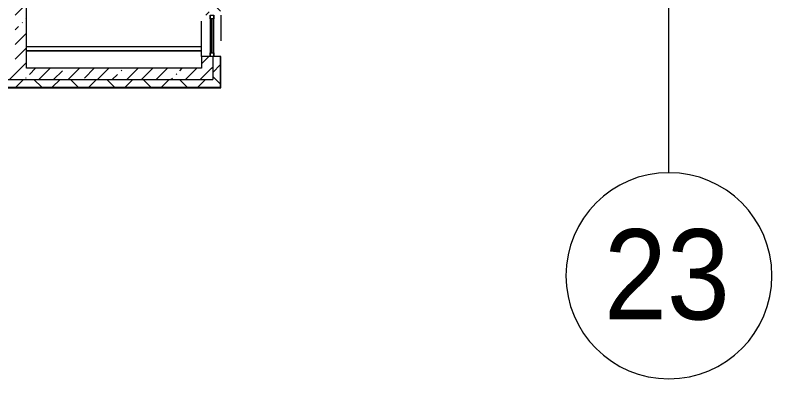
# Model space of a CAD drawing. Header units: millimetres. Extents: x -3902 to 188078, y -8553 to 29000.
# Drawn here: x 132928 to 147628, y -5906 to 1150 of the extents above; entities that cross this region are included whole.
import ezdxf

# ---------------------------------------------------------------- set-up
doc = ezdxf.new("R2010")
doc.units = ezdxf.units.MM
doc.linetypes.add('200_ШТРИХ__ш1_п0_6_', pattern=[800, 500, -300])
for name, color, linetype, lineweight in [('A-DETL-MBND-1', 7, '200_ШТРИХ__ш1_п0_6_', 9), ('A-GLAZ-2', 7, 'Continuous', 5), ('A-WALL', 7, 'Continuous', 9), ('A-WALL-3', 7, 'Continuous', 5), ('I-WALL-3', 7, 'Continuous', 5), ('Оси', 7, 'Continuous', 9), ('Оси-1', 7, 'Continuous', 20)]:
    doc.layers.add(name, color=color, linetype=linetype, lineweight=lineweight)
doc.styles.add('Arial_1', font='arial.ttf', dxfattribs={"width": 0.9, "height": 1750})
pattern_1 = [(45, (61067.9, 0), (-353.5534, 353.5534), []), (135, (61067.9, 0), (-353.5534, -353.5534), [])]
pattern_2 = [(45, (61067.9, 0), (-285.1231, 285.1231), []), (45, (61353, 0), (-285.1231, 285.1231), [504.031, -100.806, 16.764, -84.042])]

# ---------------------------------------------------------------- blocks, each defined once
blk = doc.blocks.new('120_Окно_СКБ_1Ст - 120_Окно_СКБ_1Ст 800х2500 EI30-23532001-3_10_1_птичка')
at = {"layer": 'A-GLAZ-2'}
for p, q in [((-400, -127), (-400, -57)), ((-400, -57), (-330, -57)), ((400, -57), (-400, -57)), ((-330, -127), (-400, -127)), ((-400, -127), (400, -127)), ((-330, -57), (-330, -127)), ((330, -87), (-330, -87)), ((330, -97), (-330, -97)), ((330, -127), (330, -57)), ((330, -57), (400, -57)), ((400, -127), (330, -127)), ((400, -57), (400, -127))]:
    blk.add_line(p, q, dxfattribs=at)
blk = doc.blocks.new('Зашивка приборов отопления38 - Зашивка приборов отопления-33325280-3_10_1_птичка')
at = {"layer": 'A-WALL-3'}
for p, q in [((120705, 18041), (120705, 17931)), ((120705, 17931), (124105, 17931)), ((124105, 17931), (120705, 17931)), ((120705, 17931), (120705, 17856)), ((120705, 17856), (124105, 17856))]:
    blk.add_line(p, q, dxfattribs=at)
blk = doc.blocks.new('Ось сетки - D8-29747960-3_10_1_птичка')
at = {"layer": 'Оси-1'}
for start, end in [(360, 180), (180, 360)]:
    blk.add_arc((0, 0), 4, start, end, dxfattribs=at)

msp = doc.modelspace()

# ---------------------------------------------------------------- hatches: boundary and pattern name
at = {"layer": 'A-WALL-3'}
h = msp.add_hatch(dxfattribs=at)
h.set_pattern_fill('FP_64', color=256, style=0, pattern_type=2)
h.set_pattern_definition(pattern_1)
h.paths.add_polyline_path([(136917.9, -250), (136917.9, 350), (136767.9, 350), (136767.9, -250)])
h.paths.add_polyline_path([(136917.9, 1150), (136917.9, 3320), (136767.9, 3320), (136767.9, 1150)])
h = msp.add_hatch(dxfattribs=at)
h.set_pattern_fill('FP_64', color=256, style=0, pattern_type=2)
h.set_pattern_definition(pattern_1)
h.paths.add_polyline_path([(131727.9, -250), (131727.9, -100), (128127.9, -100), (128127.9, -250), (130987.6, -250)])
h.paths.add_polyline_path([(136767.9, -250), (136767.9, -100), (132627.9, -100), (132627.9, -250), (136580.9, -250)])
h.paths.add_polyline_path([(117977.9, -250), (118877.9, -250), (118877.9, -100), (117695, -100), (117695, -250), (117936.8, -250)])
h.paths.add_polyline_path([(122477.9, -250), (122677.9, -250), (122677.9, -100), (121977.9, -100), (121977.9, -250)])
h.paths.add_polyline_path([(124777.9, -250), (125327.9, -250), (125327.9, -100), (124777.9, -100)])
h.paths.add_polyline_path([(126977.9, -250), (127227.9, -250), (127227.9, -100), (126227.9, -100), (126227.9, -250), (126477.9, -250)])
at = {"layer": 'I-WALL-3'}
h = msp.add_hatch(dxfattribs=at)
h.set_pattern_fill('FP_60', color=256, style=0, pattern_type=2)
h.set_pattern_definition(pattern_2)
h.paths.add_polyline_path([(136580.9, 120), (136767.9, 120), (136767.9, 350), (136547.9, 350), (136547.9, 120)])
h.paths.add_polyline_path([(136580.9, 1150), (136767.9, 1150), (136767.9, 3550), (136547.9, 3550), (136547.9, 1150)])
h.paths.add_polyline_path([(136547.9, 4050), (136767.9, 4050), (136767.9, 7900), (136547.9, 7900), (136547.9, 4279.6)])
h = msp.add_hatch(dxfattribs=at)
h.set_pattern_fill('FP_60', color=256, style=0, pattern_type=2)
h.set_pattern_definition(pattern_2)
h.paths.add_polyline_path([(132927.9, 120), (133147.9, 120), (133147.9, 7680), (132927.9, 7680), (132927.9, 1965.8)])
h = msp.add_hatch(dxfattribs=at)
h.set_pattern_fill('FP_60', color=256, style=0, pattern_type=2)
h.set_pattern_definition(pattern_2)
h.paths.add_polyline_path([(131727.9, -100), (131727.9, 120), (128127.9, 120), (128127.9, -100), (130987.6, -100)])
h.paths.add_polyline_path([(132852, -100), (132927.9, -100), (132927.9, 120), (132627.9, 120), (132627.9, -100)])
h.paths.add_polyline_path([(127227.9, -100), (127227.9, 120), (126977.9, 120), (126977.9, -100)])
h = msp.add_hatch(dxfattribs=at)
h.set_pattern_fill('FP_60', color=256, style=0, pattern_type=2)
h.set_pattern_definition(pattern_2)
h.paths.add_polyline_path([(136767.9, -100), (136767.9, 120), (132927.9, 120), (132927.9, -100), (136580.9, -100)])

# ---------------------------------------------------------------- linework, layer by layer
at = {"layer": 'A-DETL-MBND-1'}
for p, q in [((136547.9, 535), (136547.9, 1150)), ((136925.9, 1150), (136925.9, 350))]:
    msp.add_line(p, q, dxfattribs=at)
at = {"layer": 'A-WALL'}
for p, q in [((136767.9, 350), (136767.9, 120)), ((136917.9, -250), (136917.9, 350)), ((136920.9, -253), (136920.9, 350)), ((132627.9, -100), (136767.9, -100)), ((132627.9, -250), (136917.9, -250)), ((132627.9, -253), (136920.9, -253))]:
    msp.add_line(p, q, dxfattribs=at)
at = {"layer": 'A-WALL-3'}
for p, q in [((136925.9, 350), (136767.9, 350)), ((136925.9, -258), (136925.9, 350)), ((136767.9, 120), (136767.9, -100)), ((125327.9, -258), (136925.9, -258))]:
    msp.add_line(p, q, dxfattribs=at)
at = {"layer": 'I-WALL-3'}
for p, q in [((133147.9, 120), (133147.9, 7680)), ((136767.9, 350), (136547.9, 350)), ((136547.9, 350), (136547.9, 120)), ((136547.9, 120), (133147.9, 120))]:
    msp.add_line(p, q, dxfattribs=at)
at = {"layer": 'Оси'}
msp.add_line((145627.9, -1906.3), (145627.9, 9979), dxfattribs=at)

# ---------------------------------------------------------------- block references
at = {"layer": 'A-GLAZ-2', "rotation": 270}
msp.add_blockref('120_Окно_СКБ_1Ст - 120_Окно_СКБ_1Ст 800х2500 EI30-23532001-3_10_1_птичка', (136842.9, 750), dxfattribs=at)
at = {"layer": 'A-WALL-3', "rotation": 180}
msp.add_blockref('Зашивка приборов отопления38 - Зашивка приборов отопления-33325280-3_10_1_птичка', (257252.6, 18391.2), dxfattribs=at)
at = {"layer": 'Оси-1', "xscale": 499.9999999999995, "yscale": 499.9999999999995, "zscale": 499.9999999999995}
msp.add_blockref('Ось сетки - D8-29747960-3_10_1_птичка', (145627.9, -3906.3), dxfattribs=at)

# ---------------------------------------------------------------- texts
at = {"layer": 'Оси', "insert": (144364.8, -3003), "char_height": 1750, "width": 3030.379, "attachment_point": 1, "style": 'Arial_1'}
msp.add_mtext('23', dxfattribs=at)

doc.saveas('drawing.dxf')
